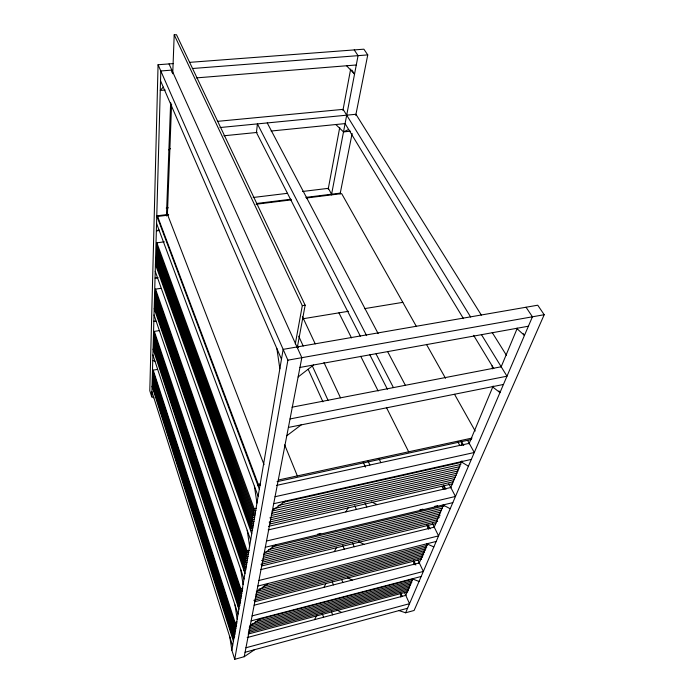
<?xml version="1.0" encoding="UTF-8"?>
<svg xmlns="http://www.w3.org/2000/svg" width="694" height="694" viewBox="0 0 694 694"><rect width="100%" height="100%" fill="white"/><g stroke="black" fill="none" stroke-linecap="round" stroke-linejoin="round"><path stroke-width="1.04" d="M173.353 63.588L158.067 64.742L149.8 390.679L151.743 396.838L153.868 397.809M151.743 396.838L160.8 70.97L171.843 70.111L171.765 72.271M152.697 388.336L153.218 370.145L157.477 369.416M153.764 351.181L154.328 331.394L159.655 330.544M154.918 310.73L155.534 289.12L160.878 288.34M156.185 266.513L156.861 242.822L164.348 241.833M157.573 217.985L157.616 216.45L168.321 215.123M166.439 215.99L170.646 102.53M171.583 104.005L167.401 214.22L264.058 464.685M172.728 73.755L174.203 34.847L176.476 34.7L305.152 305.213L297.275 347.668M153.218 370.145L235.084 622.527L232.447 638.22L234.529 637.665M154.328 331.394L240.775 588.633L237.86 606.018L239.959 605.48M155.534 289.12L247.107 550.949L243.854 570.312L245.954 569.8M156.861 242.822L254.195 508.797L250.551 530.485L252.659 529.999M157.616 216.45L258.307 484.36L258.064 485.783L260.172 485.323M254.585 649.697L244.227 656.715L234.728 659.3L231.865 650.261L283.152 349.368L537.746 305.204L544.2 314.712L414.092 610.477L405.626 612.785L398.989 610.59M234.728 659.3L287.889 360.16L158.067 64.742M295.314 343.886L302.298 305.664L174.203 34.847M328.193 189.176L339.722 127.523M342.905 110.511L350.661 69.053M331.463 194.919L358.069 55.65L354.235 49.916M244.227 656.715L301.838 357.688L169.041 63.909M340.103 193.912L352.136 133.422M355.727 115.386L367.759 54.904L363.882 49.187L189.497 62.365M405.695 595.53L412.774 578.57M419.02 563.615L427.357 543.662M434.019 527.7L443.596 504.755M450.675 487.795L461.918 460.859M468.997 443.9L493.148 386.046M501.059 367.091L517.299 328.184M405.626 612.785L532.428 316.802L526.052 307.234M314.521 619.647L316.915 615.058M323.925 587.341L325.911 583.585M334.326 551.609L336.694 547.184M345.89 511.877L348.345 507.366M163.281 87.114L160.262 90.437L165.198 90.029M168.885 149.913L170.412 148.533M298.125 376.981L313.636 364.966M286.804 435.745L301.213 424.875M272.386 510.576L285.408 501.085M264.136 553.352L276.377 544.616M256.789 591.522L268.326 583.437M250.187 625.788L261.109 618.267M335.835 124.53L343.495 131.903L348.666 129.5M158.952 229.853L156.358 230.902L159.551 230.486M245.077 652.265L407.56 608.265M245.954 647.754L409.521 603.685L404.446 592.398M247.168 637.569L405.773 595.357M235.309 633.041L233.219 633.596L152.853 382.958M248.894 629.458L409.824 587.029M235.049 634.594L232.958 635.14L152.801 384.762M248.599 631.011L409.165 588.599M234.798 636.129L232.707 636.684L152.749 386.549M248.4 632.529L408.48 590.169M248.105 634.073L407.838 591.722M236.107 628.348L234.008 628.894L153.01 377.519M250.751 624.513L411.837 582.275M235.839 629.926L233.748 630.473L152.958 379.34M249.406 626.361L411.169 583.862M235.578 631.488L233.488 632.034L152.906 381.153M249.198 627.905L410.484 585.458M235.084 622.527L237.166 621.98M236.906 623.585L234.815 624.132L153.166 372.001M251.133 620.87L421.171 576.488M236.637 625.181L234.546 625.728L153.114 373.849M257.526 619.725L412.158 579.334M236.376 626.769L234.277 627.315L153.062 375.688M255.245 621.833L412.505 580.678M252.096 615.882L423.331 571.448L417.935 559.963M254.663 601.733L421.631 559.156M254.169 605.203L419.315 562.903M240.809 600.371L238.719 600.9L153.929 345.334M255.453 596.658L423.843 553.986M240.523 602.08L238.432 602.618L153.868 347.295M255.219 598.349L423.097 555.721M240.237 603.789L238.146 604.318L153.816 349.247M253.848 600.327L422.377 557.438M241.989 593.422L239.881 593.951L154.155 337.423M258.784 589.197L426.793 546.993M241.686 595.174L239.595 595.704L154.094 339.418M256.355 591.479L426.064 548.754M241.399 596.909L239.3 597.439L154.042 341.396M256.112 593.197L425.301 550.507M241.104 598.644L239.005 599.174L153.981 343.374M255.782 594.932L424.572 552.251M240.775 588.633L242.883 588.113M242.579 589.891L240.48 590.421L154.268 333.415M257.838 586.057L436.179 541.45M242.275 591.661L240.185 592.19L154.215 335.428M263.208 586.413L427.565 545.215M258.905 580.505L438.565 535.889L432.336 523.241M260.797 569.618L434.253 527.136M246.596 566.009L244.496 566.521L155.04 306.488M262.323 562.201L437.437 519.711M246.275 567.909L244.175 568.421L154.979 308.613M261.005 564.326L437.671 521.368M261.69 565.957L435.832 523.51M247.567 560.258L245.459 560.761L155.222 300.051M263.33 556.467L439.875 513.95M247.246 562.183L245.138 562.695L155.161 302.202M263.052 558.366L440.091 515.633M246.917 564.101L244.817 564.612L155.1 304.354M261.638 560.544L439.285 517.551M248.556 554.411L246.448 554.914L155.413 293.527M268.561 549.622L442.347 508.103M248.218 556.371L246.118 556.874L155.352 295.705M265.03 552.346L441.523 510.064M247.897 558.314L245.789 558.826L155.291 297.882M263.694 554.523L440.681 512.016M247.107 550.949L249.215 550.455M317.661 534.18L320.819 533.434M419.801 509.908L422.958 509.153M434.548 506.403L437.706 505.648M265.316 547.245L452.809 502.647M248.877 552.433L246.778 552.936L155.473 291.333M271.987 546.933L444.247 505.874M266.513 541.042L455.455 496.462L448.801 483.666M268.17 529.938L450.796 487.5M253.015 527.882L250.907 528.368L156.254 264.197M269.905 523.987L453.555 481.653M268.448 526.347L452.679 483.744M254.091 521.48L251.983 521.957L156.454 257.17M269.888 517.871L456.27 475.277M253.735 523.623L251.618 524.109L156.384 259.521M270.625 519.754L455.351 477.411M253.371 525.757L251.263 526.243L156.315 261.864M269.159 522.131L454.466 479.537M254.819 517.143L252.711 517.62L156.592 252.434M271.675 513.317L458.101 470.974M254.455 519.32L252.347 519.797L156.523 254.811M271.354 515.469L457.173 473.135M255.939 510.55L253.822 511.027L156.792 245.242M278.121 505.553L460.859 464.425M255.557 512.762L253.449 513.239L156.723 247.654M273.471 508.719L459.949 466.62M255.192 514.957L253.084 515.434L156.653 250.048M272.091 511.131L459.003 468.806M273.705 503.705L471.33 459.419M254.195 508.797L256.303 508.32M282.649 502.413L461.814 462.221M275.05 496.713L474.288 452.505L467.661 440.499M276.446 485.418L469.231 443.345M258.307 484.36L260.415 483.9M278.407 480.005L472.033 438.07M277.079 481.662L471.452 439.476M288.4 427.435L503.436 384.476M290.04 418.95L506.984 376.2L481.384 334.517M291.983 407.204L501.198 366.77M299.964 367.438L528.403 326.215M287.889 360.16L544.2 314.712M302.636 318.815L348.457 311.285M364.445 308.657L402.815 302.35M157.503 277.678L155.048 278.077L158.093 277.643M302.298 305.664L305.152 305.213M168.633 214.385L156.775 215.851L259.33 489.149M256.546 203.498L290.855 199.247M305.863 197.391L340.26 193.132M256.06 204.244L291.419 199.855M306.349 198.007L341.656 193.626L416.383 326.466M166.204 208.07L168.356 207.81M253.189 197.486L287.55 193.305M302.584 191.475L328.357 188.334L331.593 194.207M343.495 131.903L350.6 131.175M223.902 135.772L257.144 132.433M271.085 131.036L345.083 123.601L463.497 318.676M219.998 127.54L355.944 114.276L481.35 315.111M217.395 121.363L343.122 109.357L470.636 317.011M196.341 77.893L356.282 64.976M192.299 68.524L367.759 54.904M153.851 321.131L156.185 321.27M152.749 360.568L154.979 361.166M412.227 578.822L419.046 581.451M426.827 543.792L433.837 546.933M371.333 501.883L377.137 504.616M358.564 541.684L364.046 544.33M347.625 577.798L352.266 580.08M336.859 610.061L341.604 612.438M443.006 504.98L450.198 508.728M461.033 461.727L468.415 466.212M492.306 386.697L499.958 392.587L498.934 390.887M516.631 328.34L524.447 335.436L523.319 333.71M346.592 65.757L354.53 74.154L351.858 70.033M492.228 332.539L506.542 355.467M473.603 335.315L493.798 368.601M426.446 344.363L445.522 378.282M454.535 394.296L475.199 431.043M461.137 440.785L463.731 445.539M457.771 441.766L459.844 445.574M267.242 122.933L378.152 333.588M387.729 351.78L405.365 385.291M366.623 335.627L257.422 123.888L256.442 132.502L360.342 336.174M376.053 353.914L393.429 387.599M443.744 485.071L445.93 489.305M441.922 486.277L443.414 489.166M369.694 354.513L387.417 389.256M338.932 312.855L351.52 337.935M360.724 356.274L378.161 391.008M386.385 407.413L408.662 451.794M428.12 524.968L430.046 528.906M426.715 524.768L428.614 528.663M379.002 458.717L380.859 462.629M302.358 316.421L315.223 343.886M323.959 362.52L340.502 397.827M368.054 461.102L369.885 465.023M413.997 561.099L415.827 565.029M363.214 462.204L365.486 467.114M298.689 336.156L303.2 346.02M312.222 365.738L328.019 400.247M297.492 345.673L298.385 347.651M308.197 369.321L322.918 401.826M365.009 503.063L366.796 507.019M400.585 592.667L402.216 596.32M354.738 505.726L356.378 509.439M160.531 80.782L281.478 359.162M352.509 542.769L354.209 546.742M342.775 545.545L344.293 549.162M341.648 579.481L342.879 582.483M284.661 444.819L297.344 475.902M332.218 581.893L333.432 584.903M331.437 611.804L332.626 614.823M322.129 613.409L323.604 617.226M156.566 223.433L258.125 496.184M155.421 264.388L251.722 533.764M155.23 271.285L250.655 540.01M154.198 308.613L244.947 573.496M154.016 314.92L244.002 579.091M153.07 349.091L238.883 609.124M152.906 354.868L238.025 614.147M152.038 386.263L233.41 641.239M151.891 391.581L232.629 645.784M229.783 636.814L231.865 650.261M240.766 569.601L243.065 584.582M234.997 604.925L237.183 619.1M247.194 530.259L249.614 546.152M254.403 486.182L256.954 503.098M276.889 348.596L279.847 368.757M400.325 592.823L400.915 597.074M413.424 560.596L413.988 564.716M427.834 525.124L428.38 529.166M443.796 485.965L444.229 489.166M461.406 441.28L461.961 445.505M492.107 365.807L492.506 368.878"/></g></svg>
